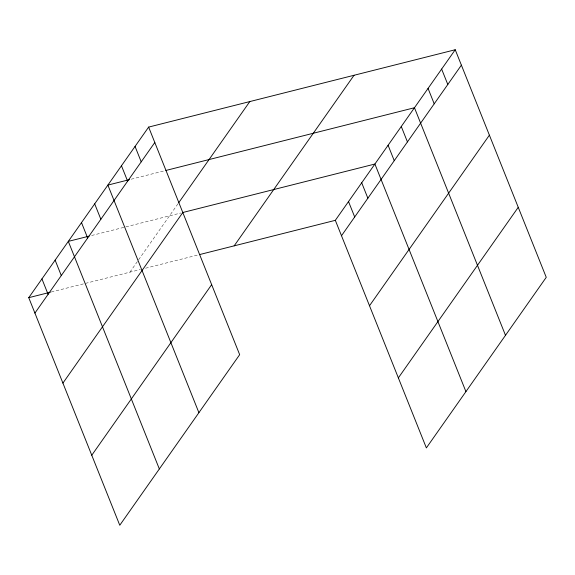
<?xml version="1.0" encoding="UTF-8"?>
<svg xmlns="http://www.w3.org/2000/svg" width="575" height="575" viewBox="0 0 575 575"><rect width="100%" height="100%" fill="white"/><g stroke="black" fill="none" stroke-linecap="round" stroke-linejoin="round"><path stroke-width="0.43" stroke-dasharray="2.88 2.16" d="M129.921 272.155L178.106 203.593M131.222 179.199L164.946 170.696M91.662 235.491L180.78 213.009M51.233 292.007L140.35 269.524M145.561 268.209L198.548 254.84"/><path stroke-width="0.86" d="M148.638 127.097L239.667 354.674L119.772 525.255L28.75 297.678L148.638 127.097L455.228 49.745L546.25 277.322L426.363 447.903L335.333 220.326L455.228 49.745M34.91 313.088L154.804 142.499M178.617 202.867L249.816 101.567M62.919 383.101L182.807 212.52M234.162 245.856L354.049 75.267M91.77 455.242L211.658 284.654M341.5 235.736L461.387 65.155M369.502 305.749L489.39 135.168M398.353 377.89L518.247 207.309M129.497 179.637L107.877 185.092L198.9 412.67M165.816 170.473L414.46 107.741L505.49 335.318M89.067 236.153L68.317 241.385L159.34 468.963M182.519 212.57L374.9 164.033L465.923 391.611M28.75 297.678L50.37 292.222M199.417 254.617L335.333 220.326M441.636 69.079L447.803 84.482M428.052 88.406L434.211 103.816M401.278 126.507L407.438 141.917M388.089 145.274L394.249 160.677M361.711 182.8L367.871 198.21M348.522 201.566L354.689 216.969M135.053 146.424L141.213 161.834M121.462 165.758L127.628 181.168M94.688 203.859L100.855 219.262M81.499 222.618L87.666 238.028M55.128 260.152L61.288 275.554M41.939 278.911L48.099 294.321"/></g></svg>
